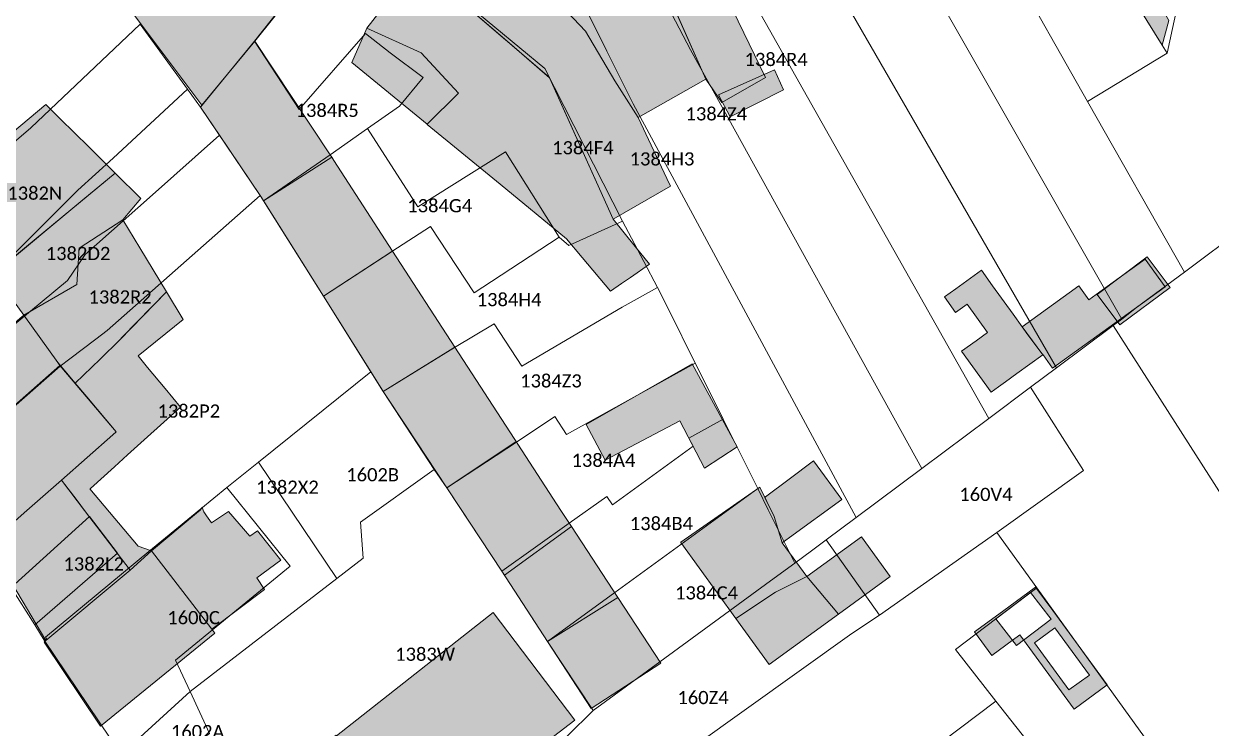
# Model space of a CAD drawing. Header units: metres. Extents: x 113120 to 240396, y 120329 to 242116.
# Drawn here: x 116475.3 to 116547.5, y 121661.8 to 121704.6 of the extents above; entities that cross this region are included whole.
import ezdxf

# ---------------------------------------------------------------- set-up
doc = ezdxf.new("R2010")
doc.units = ezdxf.units.M
doc.header["$LTSCALE"] = 3
for name, color, linetype, lineweight in [('Bpn_CaPa', 78, 'Continuous', 0), ('Bpn_ReBu', 4, 'Continuous', 0), ('Bpt_CaNu', 7, 'Continuous', 0), ('Hachure bâtiment', 11, 'Continuous', 0)]:
    doc.layers.add(name, color=color, linetype=linetype, lineweight=lineweight)
doc.styles.add('Legend', font='')
doc.styles.get('Legend').set_extended_font_data('Calibri')

msp = doc.modelspace()

# ---------------------------------------------------------------- hatches: boundary and pattern name
at = {"layer": 'Hachure bâtiment'}
h = msp.add_hatch(color=256, dxfattribs=at)
h.dxf.hatch_style = 1
h.paths.add_polyline_path([(116504.979, 121715.491), (116506.562, 121717.495), (116507.186, 121718.283), (116507.964, 121719.268), (116508.614, 121718.743), (116514.036, 121714.365), (116515.919, 121712.845), (116517.716, 121710.454), (116516.403, 121709.477), (116516.474, 121709.331), (116518.379, 121705.396), (116520.359, 121701.308), (116517.717, 121699.772), (116516.739, 121701.201), (116513.894, 121707.609), (116513.116, 121709.361)])
h = msp.add_hatch(color=256, dxfattribs=at)
h.dxf.hatch_style = 1
h.paths.add_polyline_path([(116496.417, 121712.351), (116489.317, 121703.501), (116486.115, 121699.62), (116482.393, 121704.558), (116481.117, 121706.251), (116485.229, 121710.131), (116486.967, 121708.701), (116492.523, 121715.473)])
h = msp.add_hatch(color=256, dxfattribs=at)
h.dxf.hatch_style = 1
h.paths.add_polyline_path([(116512.633, 121698.864), (116511.213, 121701.09), (116509.421, 121704.114), (116502.104, 121711.854), (116504.979, 121715.491), (116513.116, 121709.361), (116516.739, 121701.201)])
h = msp.add_hatch(color=256, dxfattribs=at)
h.dxf.hatch_style = 1
h.paths.add_polyline_path([(116507.238, 121701.286), (116507.236, 121701.288), (116507.229, 121701.294), (116499.203, 121708.184), (116502.104, 121711.854), (116502.836, 121711.08), (116509.421, 121704.114), (116511.213, 121701.09), (116512.633, 121698.864), (116514.371, 121695.163), (116514.587, 121694.703), (116511.104, 121692.686)])
h = msp.add_hatch(color=256, dxfattribs=at)
h.dxf.hatch_style = 1
h.paths.add_polyline_path([(116499.809, 121698.451), (116499.803, 121698.456), (116501.712, 121700.349), (116499.426, 121702.802), (116496.127, 121704.292), (116497.004, 121705.401), (116499.203, 121708.184), (116504.774, 121703.402), (116504.783, 121703.394), (116507.238, 121701.286), (116508.373, 121698.761), (116511.104, 121692.686), (116512.443, 121691.029), (116513.313, 121689.952), (116512.149, 121689.152), (116511.616, 121688.785), (116510.943, 121688.323), (116509.223, 121690.371), (116508.267, 121691.508), (116504.228, 121694.824)])
h = msp.add_hatch(color=256, dxfattribs=at)
h.dxf.hatch_style = 1
h.paths.add_polyline_path([(116544.867, 121704.768), (116544.467, 121703.268), (116543.067, 121705.501), (116544.167, 121706.051)])
h = msp.add_hatch(color=256, dxfattribs=at)
h.dxf.hatch_style = 1
h.paths.add_polyline_path([(116496.127, 121704.292), (116499.426, 121702.802), (116501.712, 121700.349), (116499.803, 121698.455), (116495.229, 121702.21)])
h = msp.add_hatch(color=256, dxfattribs=at)
h.dxf.hatch_style = 1
h.paths.add_polyline_path([(116493.9, 121696.601), (116493.998, 121696.45), (116489.862, 121693.815), (116489.736, 121694.002), (116489.648, 121694.132), (116486.017, 121699.501), (116486.115, 121699.62), (116489.317, 121703.501)])
h = msp.add_hatch(color=256, dxfattribs=at)
h.dxf.hatch_style = 1
h.paths.add_polyline_path([(116521.45, 121700.551), (116518.217, 121698.901), (116517.5, 121700.251), (116520.9, 121701.768)])
h = msp.add_hatch(color=256, dxfattribs=at)
h.dxf.hatch_style = 1
h.paths.add_polyline_path([(116470.921, 121694.888), (116476.629, 121699.662), (116477.503, 121698.796), (116479.235, 121697.078), (116480.83, 121695.495), (116475.458, 121691.04), (116474.01, 121689.839), (116473.475, 121689.395), (116470.517, 121693.534), (116468.017, 121691.651), (116467.658, 121692.158), (116466.6, 121693.651), (116467.004, 121693.923), (116469.187, 121695.395), (116470.195, 121696.075), (116470.226, 121696.025)])
h = msp.add_hatch(color=256, dxfattribs=at)
h.dxf.hatch_style = 1
h.paths.add_polyline_path([(116494.121, 121696.261), (116497.698, 121690.75), (116493.499, 121688.017), (116489.942, 121693.688), (116489.862, 121693.815), (116493.998, 121696.45)])
h = msp.add_hatch(color=256, dxfattribs=at)
h.dxf.hatch_style = 1
h.paths.add_polyline_path([(116482.396, 121693.943), (116481.295, 121692.656), (116478.657, 121690.935), (116478.502, 121688.727), (116475.282, 121686.867), (116474.668, 121687.725), (116473.475, 121689.395), (116478.864, 121693.864), (116480.831, 121695.496)])
h = msp.add_hatch(color=256, dxfattribs=at)
h.dxf.hatch_style = 1
h.paths.add_polyline_path([(116478.397, 121682.743), (116478.105, 121683.088), (116477.345, 121683.986), (116475.282, 121686.867), (116478.502, 121688.727), (116478.657, 121690.935), (116481.295, 121692.656), (116482.337, 121690.944), (116483.961, 121688.276), (116481.112, 121685.372), (116479.926, 121684.188)])
h = msp.add_hatch(color=256, dxfattribs=at)
h.dxf.hatch_style = 1
h.paths.add_polyline_path([(116501.483, 121684.918), (116497.13, 121682.232), (116497.01, 121682.423), (116493.499, 121688.017), (116497.698, 121690.75)], flags=17)
h = msp.add_hatch(color=256, dxfattribs=at)
h.dxf.hatch_style = 1
h.paths.add_polyline_path([(116540.01, 121687.799), (116541.343, 121688.759), (116543.432, 121690.263), (116544.646, 121688.577), (116542.403, 121686.962), (116541.224, 121686.113), (116537.808, 121683.654), (116537.23, 121684.456), (116537.22, 121684.448), (116536.572, 121685.324), (116536.31, 121685.678), (116535.955, 121686.158), (116539.404, 121688.641)])
h = msp.add_hatch(color=256, dxfattribs=at)
h.dxf.hatch_style = 1
h.paths.add_polyline_path([(116544.95, 121688.551), (116541.9, 121686.268), (116540.517, 121688.118), (116543.567, 121690.401)])
h = msp.add_hatch(color=256, dxfattribs=at)
h.dxf.hatch_style = 1
h.paths.add_polyline_path([(116531.929, 121688.472), (116533.483, 121689.591), (116534.166, 121688.642), (116535.405, 121686.922), (116535.955, 121686.158), (116537.22, 121684.448), (116535.643, 121683.313), (116534.95, 121682.814), (116534.521, 121682.505), (116534.072, 121682.182), (116532.28, 121684.672), (116533.158, 121685.304), (116533.851, 121685.803), (116532.612, 121687.523), (116531.919, 121687.025), (116531.236, 121687.973)])
h = msp.add_hatch(color=256, dxfattribs=at)
h.dxf.hatch_style = 1
h.paths.add_polyline_path([(116481.749, 121671.386), (116480.371, 121673.187), (116478.983, 121675.001), (116478.521, 121675.604), (116477.567, 121676.85), (116480.697, 121679.605), (116480.9, 121679.784), (116479.114, 121681.895), (116478.397, 121682.743), (116479.926, 121684.188), (116481.112, 121685.372), (116481.278, 121685.541), (116483.961, 121688.276), (116484.978, 121686.605), (116482.226, 121684.394), (116482.808, 121683.69), (116483.874, 121682.401), (116484.802, 121681.279), (116481.594, 121678.381), (116480.793, 121677.657), (116479.337, 121676.342), (116479.298, 121676.307), (116481.357, 121673.872), (116482.242, 121672.825), (116483.042, 121672.559)], flags=17)
h = msp.add_hatch(color=256, dxfattribs=at)
h.dxf.hatch_style = 1
h.paths.add_polyline_path([(116477.345, 121683.986), (116477.476, 121683.803), (116470.064, 121677.281), (116469.936, 121677.467), (116467.794, 121680.579), (116475.282, 121686.867)], flags=17)
h = msp.add_hatch(color=256, dxfattribs=at)
h.dxf.hatch_style = 1
h.paths.add_polyline_path([(116505.083, 121679.372), (116505.206, 121679.183), (116500.991, 121676.378), (116498.515, 121680.132), (116497.213, 121682.107), (116497.13, 121682.232), (116501.483, 121684.918)], flags=17)
h = msp.add_hatch(color=256, dxfattribs=at)
h.dxf.hatch_style = 1
h.paths.add_polyline_path([(116477.6, 121683.657), (116480.9, 121679.784), (116480.697, 121679.605), (116477.567, 121676.85), (116475.467, 121675.001), (116473.136, 121672.947), (116472.933, 121672.768), (116471.517, 121675.001), (116470.145, 121677.154), (116470.064, 121677.281), (116477.476, 121683.803)], flags=17)
h = msp.add_hatch(color=256, dxfattribs=at)
h.dxf.hatch_style = 1
h.paths.add_polyline_path([(116518.649, 121678.868), (116516.65, 121677.568), (116515.15, 121680.451), (116510.617, 121678.051), (116509.467, 121680.218), (116515.9, 121683.901)])
h = msp.add_hatch(color=256, dxfattribs=at)
h.dxf.hatch_style = 1
h.paths.add_polyline_path([(116505.311, 121679.022), (116507.933, 121675.001), (116508.566, 121674.033), (116504.506, 121671.066), (116504.382, 121671.254), (116503.003, 121673.336), (116501.9, 121675.001), (116500.991, 121676.378), (116505.206, 121679.183)], flags=17)
h = msp.add_hatch(color=256, dxfattribs=at)
h.dxf.hatch_style = 1
h.paths.add_polyline_path([(116524.998, 121675.664), (116521.812, 121673.351), (116521.601, 121673.198), (116521.384, 121673.041), (116520.898, 121674.645), (116520.326, 121675.794), (116520.365, 121675.823), (116521.795, 121676.899), (116523.287, 121678.022)])
h = msp.add_hatch(color=256, dxfattribs=at)
h.dxf.hatch_style = 1
h.paths.add_polyline_path([(116478.983, 121675.001), (116481.749, 121671.386), (116476.634, 121667.099), (116473.136, 121672.947), (116475.467, 121675.001), (116477.567, 121676.85)], flags=17)
h = msp.add_hatch(color=256, dxfattribs=at)
h.dxf.hatch_style = 1
h.paths.add_polyline_path([(116515.226, 121673.074), (116520.012, 121676.426), (116520.898, 121674.645), (116521.384, 121673.041), (116522.871, 121670.991), (116520.98, 121670.036), (116518.563, 121668.447), (116515.212, 121673.065)])
h = msp.add_hatch(color=256, dxfattribs=at)
h.dxf.hatch_style = 1
h.paths.add_polyline_path([(116486.225, 121674.925), (116486.398, 121674.679), (116486.7, 121674.251), (116487.733, 121674.934), (116489.017, 121673.451), (116489.483, 121673.768), (116490.9, 121671.984), (116489.45, 121670.901), (116489.917, 121670.201), (116486.72, 121667.786), (116483.042, 121672.559), (116485.774, 121674.84), (116485.974, 121675.001), (116486.122, 121675.192)], flags=17)
h = msp.add_hatch(color=256, dxfattribs=at)
h.dxf.hatch_style = 1
h.paths.add_polyline_path([(116511.394, 121669.714), (116507.119, 121667.052), (116504.611, 121670.905), (116504.506, 121671.066), (116508.566, 121674.033)], flags=17)
h = msp.add_hatch(color=256, dxfattribs=at)
h.dxf.hatch_style = 1
h.paths.add_polyline_path([(116522.871, 121670.991), (116526.188, 121673.398), (116527.941, 121670.984), (116524.8, 121668.704)])
h = msp.add_hatch(color=256, dxfattribs=at)
h.dxf.hatch_style = 1
h.paths.add_polyline_path([(116486.72, 121667.786), (116486.9, 121667.551), (116479.95, 121661.901), (116476.517, 121667.001), (116476.634, 121667.099), (116481.749, 121671.386), (116483.042, 121672.559)], flags=17)
h = msp.add_hatch(color=256, dxfattribs=at)
h.dxf.hatch_style = 1
h.paths.add_polyline_path([(116522.871, 121670.991), (116524.8, 121668.704), (116524.798, 121668.702), (116520.593, 121665.651), (116518.563, 121668.447), (116520.98, 121670.036)])
h = msp.add_hatch(color=256, dxfattribs=at)
h.dxf.hatch_style = 1
h.paths.add_polyline_path([(116537.717, 121668.401), (116535.617, 121666.801), (116534.367, 121668.418), (116536.467, 121670.018)], flags=16)
h.paths.add_polyline_path([(116540.05, 121665.001), (116538.8, 121664.101), (116536.717, 121666.968), (116537.95, 121667.868)], flags=16)
h.paths.add_polyline_path([(116534.772, 121668.875), (116536.779, 121670.346), (116537.825, 121668.918), (116541.131, 121664.406), (116539.124, 121662.936), (116535.817, 121667.448), (116534.11, 121666.198), (116533.065, 121667.624)])
h = msp.add_hatch(color=256, dxfattribs=at)
h.dxf.hatch_style = 1
h.paths.add_polyline_path([(116514, 121665.734), (116509.767, 121662.984), (116507.119, 121667.052), (116511.394, 121669.714)], flags=17)
h = msp.add_hatch(color=256, dxfattribs=at)
h.dxf.hatch_style = 1
h.paths.add_polyline_path([(116508.767, 121662.268), (116499.167, 121654.918), (116494.299, 121661.309), (116503.817, 121668.801)], flags=17)

# ---------------------------------------------------------------- linework, layer by layer
at = {"layer": 'Bpn_CaPa'}
for points in [[(116551.061, 121735.882), (116546.442, 121710.465), (116544.779, 121702.779), (116544.467, 121703.267), (116543.067, 121705.5), (116539.543, 121710.997), (116541.567, 121719.747), (116542.285, 121724.055), (116542.7, 121726.485), (116544.796, 121737.202), (116551.061, 121735.882)], [(116516.937, 121732.122), (116520.204, 121736.185), (116520.521, 121735.902), (116526.505, 121730.559), (116528.308, 121728.949), (116531.1, 121724.25), (116532.3, 121722.217), (116534.309, 121719.18), (116539.543, 121710.997), (116543.067, 121705.5), (116544.467, 121703.267), (116544.779, 121702.779), (116539.93, 121699.847), (116530.247, 121716.939), (116526.762, 121723.163), (116525.454, 121725.498), (116517.867, 121731.451), (116516.937, 121732.122)], [(116551.061, 121735.882), (116557.224, 121734.583), (116552.95, 121715.667), (116548.25, 121696.617), (116550.567, 121693.017), (116549.444, 121692.179), (116545.827, 121689.478), (116539.93, 121699.847), (116544.779, 121702.779), (116546.442, 121710.465), (116551.061, 121735.882)], [(116516.937, 121732.122), (116517.867, 121731.451), (116525.454, 121725.498), (116526.762, 121723.163), (116530.247, 121716.939), (116539.93, 121699.847), (116545.827, 121689.478), (116542.913, 121687.326), (116542.015, 121686.628), (116526.667, 121713.5), (116522.345, 121721.349), (116514.644, 121727.393), (116513.719, 121728.119), (116516.937, 121732.122)], [(116538.039, 121683.664), (116525.65, 121705.117), (116522.566, 121711.182), (116520.462, 121715.313), (116519.43, 121717.346), (116511.457, 121723.379), (116510.494, 121724.107), (116513.719, 121728.119), (116514.644, 121727.393), (116522.345, 121721.349), (116526.667, 121713.5), (116542.015, 121686.628), (116541.487, 121686.232), (116538.039, 121683.664)], [(116538.039, 121683.664), (116536.477, 121682.497), (116533.931, 121680.595), (116517.15, 121710.35), (116514.995, 121713.661), (116508.291, 121719.393), (116507.357, 121720.205), (116510.494, 121724.107), (116511.457, 121723.379), (116519.43, 121717.346), (116520.462, 121715.313), (116522.566, 121711.182), (116525.65, 121705.117), (116538.039, 121683.664)], [(116507.357, 121720.205), (116508.291, 121719.393), (116514.995, 121713.661), (116517.15, 121710.35), (116533.931, 121680.595), (116529.857, 121677.555), (116517.291, 121700.313), (116515.807, 121702.969), (116512.169, 121709.933), (116505.235, 121715.545), (116504.246, 121716.336), (116507.357, 121720.205)], [(116529.857, 121677.555), (116525.869, 121674.578), (116512.322, 121699.706), (116511.103, 121702.137), (116510.719, 121702.903), (116509.536, 121705.26), (116502.139, 121711.646), (116501.145, 121712.478), (116504.246, 121716.336), (116505.235, 121715.545), (116512.169, 121709.933), (116515.807, 121702.969), (116517.291, 121700.313), (116529.857, 121677.555)], [(116485.229, 121700.586), (116482.362, 121704.536), (116475.717, 121698.25), (116468.017, 121691.65), (116463.137, 121687.427), (116456.323, 121697.148), (116460.839, 121701.089), (116465.567, 121705.4), (116469.367, 121708.667), (116471.934, 121710.884), (116475.983, 121714.483), (116477.125, 121712.593), (116479.417, 121715.05), (116485.25, 121710.15), (116486.967, 121708.7), (116490.861, 121705.467), (116489.31, 121703.509), (116486.017, 121699.5), (116485.229, 121700.586)], [(116513.797, 121688.549), (116512.97, 121690.125), (116511.667, 121692.567), (116506.944, 121701.853), (116499.353, 121708.137), (116498.337, 121708.986), (116501.145, 121712.478), (116502.139, 121711.646), (116509.536, 121705.26), (116510.719, 121702.903), (116511.103, 121702.137), (116512.322, 121699.706), (116525.869, 121674.578), (116524.055, 121673.226), (116523.153, 121672.554), (116522.15, 121671.8), (116520.532, 121675.036), (116519.893, 121676.333), (116518.635, 121678.85), (116517.79, 121680.547), (116516.773, 121682.588), (116516.093, 121683.958), (116514.493, 121687.184), (116513.797, 121688.549)], [(116485.229, 121700.586), (116480.708, 121696.391), (116478.563, 121694.456), (116473.476, 121689.394), (116466.069, 121683.193), (116463.137, 121687.427), (116468.017, 121691.65), (116475.717, 121698.25), (116482.362, 121704.536), (116485.229, 121700.586)], [(116486.017, 121699.5), (116489.31, 121703.509), (116492.026, 121699.353), (116496.052, 121703.973), (116497.556, 121702.796), (116499.559, 121701.294), (116498.126, 121699.548), (116496.172, 121698.193), (116493.9, 121696.6), (116489.862, 121693.814), (116489.65, 121694.133), (116487.171, 121697.795), (116486.017, 121699.5)], [(116467.849, 121680.624), (116466.069, 121683.193), (116473.476, 121689.394), (116478.563, 121694.456), (116480.708, 121696.391), (116485.229, 121700.586), (116486.017, 121699.5), (116487.171, 121697.795), (116482.915, 121694.014), (116479.017, 121690.55), (116477.941, 121688.97), (116467.849, 121680.624)], [(116489.862, 121693.814), (116493.9, 121696.6), (116496.172, 121698.193), (116499.235, 121693.438), (116504.57, 121696.774), (116507.818, 121691.601), (116503.7, 121688.9), (116502.65, 121688.211), (116500.009, 121692.253), (116497.662, 121690.726), (116493.5, 121688.016), (116489.862, 121693.814)], [(116467.849, 121680.624), (116477.941, 121688.97), (116479.017, 121690.55), (116482.915, 121694.014), (116487.171, 121697.795), (116489.65, 121694.133), (116480.361, 121685.938), (116479.656, 121685.403), (116478.081, 121684.209), (116477.504, 121683.771), (116470.132, 121677.326), (116467.849, 121680.624)], [(116474.522, 121670.33), (116472.972, 121672.801), (116470.132, 121677.326), (116477.504, 121683.771), (116478.081, 121684.209), (116479.656, 121685.403), (116480.361, 121685.938), (116489.65, 121694.133), (116489.862, 121693.814), (116493.5, 121688.016), (116496.382, 121683.422), (116489.548, 121677.933), (116487.631, 121676.394), (116482.891, 121672.519), (116476.601, 121667.299), (116476.661, 121667.219), (116476.531, 121667.129), (116475.946, 121668.06), (116480.971, 121672.402), (116479.269, 121674.626), (116474.522, 121670.33)], [(116497.13, 121682.231), (116496.382, 121683.422), (116493.5, 121688.016), (116497.662, 121690.726), (116500.009, 121692.253), (116502.65, 121688.211), (116503.7, 121688.9), (116507.818, 121691.601), (116508.417, 121691.1), (116511.667, 121692.567), (116512.97, 121690.125), (116513.797, 121688.549), (116511.65, 121687.35), (116505.558, 121683.759), (116503.871, 121686.341), (116501.465, 121684.905), (116497.13, 121682.231)], [(116581.794, 121646.503), (116578.768, 121642.743), (116575.469, 121638.622), (116571.65, 121641.85), (116567.85, 121645.15), (116563.167, 121652.35), (116541.487, 121686.232), (116542.015, 121686.628), (116542.913, 121687.326), (116545.827, 121689.478), (116549.444, 121692.179), (116570.153, 121659.672), (116571.425, 121657.692), (116572.792, 121655.562), (116574.505, 121652.892), (116581.794, 121646.503)], [(116497.13, 121682.231), (116501.465, 121684.905), (116503.871, 121686.341), (116505.558, 121683.759), (116511.65, 121687.35), (116513.797, 121688.549), (116514.493, 121687.184), (116516.093, 121683.958), (116508.265, 121679.615), (116507.554, 121680.704), (116505.229, 121679.147), (116500.992, 121676.377), (116500.221, 121677.489), (116497.13, 121682.231)], [(116538.039, 121683.664), (116541.487, 121686.232), (116563.167, 121652.35), (116567.85, 121645.15), (116571.65, 121641.85), (116575.469, 121638.622), (116572.223, 121634.567), (116568.958, 121630.55), (116561.017, 121636.5), (116557.367, 121641.85), (116536.846, 121670.306), (116534.42, 121673.67), (116539.696, 121677.425), (116536.477, 121682.497), (116538.039, 121683.664)], [(116504.335, 121671.324), (116500.992, 121676.377), (116505.229, 121679.147), (116507.554, 121680.704), (116508.265, 121679.615), (116516.093, 121683.958), (116516.773, 121682.588), (116517.79, 121680.547), (116515.707, 121679.397), (116515.963, 121678.901), (116511.055, 121675.346), (116510.727, 121675.848), (116508.438, 121674.228), (116504.335, 121671.324)], [(116494.305, 121670.863), (116489.548, 121677.933), (116496.382, 121683.422), (116497.13, 121682.231), (116500.221, 121677.489), (116495.741, 121674.292), (116495.911, 121672.099), (116494.305, 121670.863)], [(116533.931, 121680.595), (116536.477, 121682.497), (116539.696, 121677.425), (116534.42, 121673.67), (116527.293, 121668.639), (116524.055, 121673.226), (116525.869, 121674.578), (116529.857, 121677.555), (116533.931, 121680.595)], [(116504.335, 121671.324), (116508.438, 121674.228), (116510.727, 121675.848), (116511.055, 121675.346), (116515.963, 121678.901), (116515.707, 121679.397), (116517.79, 121680.547), (116518.635, 121678.85), (116519.893, 121676.333), (116511.196, 121670.017), (116507.119, 121667.051), (116504.335, 121671.324)], [(116494.305, 121670.863), (116485.388, 121663.998), (116484.501, 121665.919), (116491.481, 121671.619), (116487.631, 121676.394), (116489.548, 121677.933), (116494.305, 121670.863)], [(116485.131, 121654.412), (116482.45, 121658.331), (116486.561, 121661.459), (116485.388, 121663.998), (116494.305, 121670.863), (116495.911, 121672.099), (116495.741, 121674.292), (116500.221, 121677.489), (116500.992, 121676.377), (116504.335, 121671.324), (116507.119, 121667.051), (116509.885, 121662.844), (116506.773, 121659.768), (116503.097, 121656.935), (116499.561, 121654.232), (116499.075, 121654.861), (116494.267, 121661.35), (116485.131, 121654.412)], [(116485.388, 121663.998), (116481.2, 121660.188), (116476.531, 121667.129), (116476.661, 121667.219), (116476.601, 121667.299), (116482.891, 121672.519), (116487.631, 121676.394), (116491.481, 121671.619), (116484.501, 121665.919), (116485.388, 121663.998)], [(116509.885, 121662.844), (116507.119, 121667.051), (116511.196, 121670.017), (116519.893, 121676.333), (116520.532, 121675.036), (116522.15, 121671.8), (116520.67, 121670.719), (116513.949, 121665.811), (116509.885, 121662.844)], [(116474.522, 121670.33), (116479.269, 121674.626), (116480.971, 121672.402), (116475.946, 121668.06), (116474.522, 121670.33)], [(116534.367, 121663.417), (116515.86, 121649.476), (116505.018, 121641.9), (116496.959, 121636.545), (116496.198, 121636.039), (116491.89, 121642.567), (116492.67, 121643.165), (116502.402, 121650.625), (116505.841, 121653.236), (116509.491, 121656.006), (116509.6, 121656.09), (116525.611, 121667.523), (116527.293, 121668.639), (116534.42, 121673.67), (116536.846, 121670.306), (116531.9, 121666.567), (116534.367, 121663.417)], [(116503.097, 121656.935), (116506.773, 121659.768), (116509.885, 121662.844), (116513.949, 121665.811), (116520.67, 121670.719), (116522.15, 121671.8), (116523.153, 121672.554), (116524.055, 121673.226), (116527.293, 121668.639), (116525.611, 121667.523), (116509.6, 121656.09), (116509.491, 121656.006), (116505.841, 121653.236), (116503.097, 121656.935)], [(116536.867, 121660.233), (116534.367, 121663.417), (116531.9, 121666.567), (116536.846, 121670.306), (116557.367, 121641.85), (116561.017, 121636.5), (116568.958, 121630.55), (116565.99, 121626.898), (116558.168, 121632.932), (116554.652, 121637.53), (116552.1, 121640.867), (116540.379, 121655.756), (116536.867, 121660.233)], [(116481.2, 121660.188), (116485.388, 121663.998), (116486.561, 121661.459), (116482.45, 121658.331), (116481.2, 121660.188)], [(116536.867, 121660.233), (116509.204, 121639.595), (116507.45, 121638.4), (116499.495, 121632.849), (116498.68, 121632.28), (116496.198, 121636.039), (116496.959, 121636.545), (116505.018, 121641.9), (116515.86, 121649.476), (116534.367, 121663.417), (116536.867, 121660.233)]]:
    msp.add_lwpolyline(points, close=True, dxfattribs=at)
msp.add_lwpolyline([(116499.353, 121708.137), (116506.944, 121701.853), (116511.667, 121692.567), (116508.417, 121691.1), (116507.818, 121691.601), (116504.57, 121696.774), (116499.235, 121693.438), (116496.172, 121698.193), (116498.126, 121699.548), (116499.559, 121701.294), (116497.556, 121702.796), (116496.052, 121703.973), (116492.026, 121699.353), (116489.31, 121703.509), (116490.861, 121705.467)], dxfattribs=at)
at = {"layer": 'Bpn_ReBu'}
for points in [[(116504.979, 121715.491), (116506.562, 121717.495), (116507.186, 121718.283), (116507.964, 121719.268), (116508.614, 121718.743), (116514.036, 121714.365), (116515.919, 121712.845), (116517.716, 121710.454), (116516.403, 121709.477), (116516.474, 121709.331), (116518.379, 121705.396), (116520.359, 121701.308), (116517.717, 121699.772), (116516.739, 121701.201), (116513.894, 121707.609), (116513.116, 121709.361), (116504.979, 121715.491)], [(116496.417, 121712.351), (116489.317, 121703.501), (116486.115, 121699.62), (116482.393, 121704.558), (116481.117, 121706.251), (116485.229, 121710.131), (116486.967, 121708.701), (116492.523, 121715.473), (116496.417, 121712.351)], [(116512.633, 121698.864), (116511.213, 121701.09), (116509.421, 121704.114), (116502.104, 121711.854), (116504.979, 121715.491), (116513.116, 121709.361), (116516.739, 121701.201), (116512.633, 121698.864)], [(116507.238, 121701.286), (116507.236, 121701.288), (116507.229, 121701.294), (116499.203, 121708.184), (116502.104, 121711.854), (116502.836, 121711.08), (116509.421, 121704.114), (116511.213, 121701.09), (116512.633, 121698.864), (116514.371, 121695.163), (116514.587, 121694.703), (116511.104, 121692.686), (116507.238, 121701.286)], [(116499.809, 121698.451), (116499.803, 121698.456), (116501.712, 121700.349), (116499.426, 121702.802), (116496.127, 121704.292), (116497.004, 121705.401), (116499.203, 121708.184), (116504.774, 121703.402), (116504.783, 121703.394), (116507.238, 121701.286), (116508.373, 121698.761), (116511.104, 121692.686), (116512.443, 121691.029), (116513.313, 121689.952), (116512.149, 121689.152), (116511.616, 121688.785), (116510.943, 121688.323), (116509.223, 121690.371), (116508.267, 121691.508), (116504.228, 121694.824), (116499.809, 121698.451)], [(116544.867, 121704.768), (116544.467, 121703.268), (116543.067, 121705.501), (116544.167, 121706.051), (116544.867, 121704.768)], [(116496.127, 121704.292), (116499.426, 121702.802), (116501.712, 121700.349), (116499.803, 121698.455), (116495.229, 121702.21), (116496.127, 121704.292)], [(116493.9, 121696.601), (116493.998, 121696.45), (116489.862, 121693.815), (116489.736, 121694.002), (116489.648, 121694.132), (116486.017, 121699.501), (116486.115, 121699.62), (116489.317, 121703.501), (116493.9, 121696.601)], [(116521.45, 121700.551), (116518.217, 121698.901), (116517.5, 121700.251), (116520.9, 121701.768), (116521.45, 121700.551)], [(116470.921, 121694.888), (116476.629, 121699.662), (116477.503, 121698.796), (116479.235, 121697.078), (116480.83, 121695.495), (116475.458, 121691.04), (116474.01, 121689.839), (116473.475, 121689.395), (116470.517, 121693.534), (116468.017, 121691.651), (116467.658, 121692.158), (116466.6, 121693.651), (116467.004, 121693.923), (116469.187, 121695.395), (116470.195, 121696.075), (116470.226, 121696.025), (116470.921, 121694.888)], [(116494.121, 121696.261), (116497.698, 121690.75), (116493.499, 121688.017), (116489.942, 121693.688), (116489.862, 121693.815), (116493.998, 121696.45), (116494.121, 121696.261)], [(116482.396, 121693.943), (116481.295, 121692.656), (116478.657, 121690.935), (116478.502, 121688.727), (116475.282, 121686.867), (116474.668, 121687.725), (116473.475, 121689.395), (116478.864, 121693.864), (116480.831, 121695.496), (116482.396, 121693.943)], [(116478.397, 121682.743), (116478.105, 121683.088), (116477.345, 121683.986), (116475.282, 121686.867), (116478.502, 121688.727), (116478.657, 121690.935), (116481.295, 121692.656), (116482.337, 121690.944), (116483.961, 121688.276), (116481.112, 121685.372), (116479.926, 121684.188), (116478.397, 121682.743)], [(116501.483, 121684.918), (116497.13, 121682.232), (116497.01, 121682.423), (116493.499, 121688.017), (116497.698, 121690.75), (116501.483, 121684.918)], [(116540.01, 121687.799), (116541.343, 121688.759), (116543.432, 121690.263), (116544.646, 121688.577), (116542.403, 121686.962), (116541.224, 121686.113), (116537.808, 121683.654), (116537.23, 121684.456), (116537.22, 121684.448), (116536.572, 121685.324), (116536.31, 121685.678), (116535.955, 121686.158), (116539.404, 121688.641), (116540.01, 121687.799)], [(116544.95, 121688.551), (116541.9, 121686.268), (116540.517, 121688.118), (116543.567, 121690.401), (116544.95, 121688.551)], [(116531.929, 121688.472), (116533.483, 121689.591), (116534.166, 121688.642), (116535.405, 121686.922), (116535.955, 121686.158), (116537.22, 121684.448), (116535.643, 121683.313), (116534.95, 121682.814), (116534.521, 121682.505), (116534.072, 121682.182), (116532.28, 121684.672), (116533.158, 121685.304), (116533.851, 121685.803), (116532.612, 121687.523), (116531.919, 121687.025), (116531.236, 121687.973), (116531.929, 121688.472)], [(116481.749, 121671.386), (116480.371, 121673.187), (116478.983, 121675.001), (116478.521, 121675.604), (116477.567, 121676.85), (116480.697, 121679.605), (116480.9, 121679.784), (116479.114, 121681.895), (116478.397, 121682.743), (116479.926, 121684.188), (116481.112, 121685.372), (116481.278, 121685.541), (116483.961, 121688.276), (116484.978, 121686.605), (116482.226, 121684.394), (116482.808, 121683.69), (116483.874, 121682.401), (116484.802, 121681.279), (116481.594, 121678.381), (116480.793, 121677.657), (116479.337, 121676.342), (116479.298, 121676.307), (116481.357, 121673.872), (116482.242, 121672.825), (116483.042, 121672.559), (116481.749, 121671.386)], [(116477.345, 121683.986), (116477.476, 121683.803), (116470.064, 121677.281), (116469.936, 121677.467), (116467.794, 121680.579), (116475.282, 121686.867), (116477.345, 121683.986)], [(116505.083, 121679.372), (116505.206, 121679.183), (116500.991, 121676.378), (116498.515, 121680.132), (116497.213, 121682.107), (116497.13, 121682.232), (116501.483, 121684.918), (116505.083, 121679.372)], [(116477.6, 121683.657), (116480.9, 121679.784), (116480.697, 121679.605), (116477.567, 121676.85), (116475.467, 121675.001), (116473.136, 121672.947), (116472.933, 121672.768), (116471.517, 121675.001), (116470.145, 121677.154), (116470.064, 121677.281), (116477.476, 121683.803), (116477.6, 121683.657)], [(116518.649, 121678.868), (116516.65, 121677.568), (116515.15, 121680.451), (116510.617, 121678.051), (116509.467, 121680.218), (116515.9, 121683.901), (116518.649, 121678.868)], [(116505.311, 121679.022), (116507.933, 121675.001), (116508.566, 121674.033), (116504.506, 121671.066), (116504.382, 121671.254), (116503.003, 121673.336), (116501.9, 121675.001), (116500.991, 121676.378), (116505.206, 121679.183), (116505.311, 121679.022)], [(116524.998, 121675.664), (116521.812, 121673.351), (116521.601, 121673.198), (116521.384, 121673.041), (116520.898, 121674.645), (116520.326, 121675.794), (116520.365, 121675.823), (116521.795, 121676.899), (116523.287, 121678.022), (116524.998, 121675.664)], [(116478.983, 121675.001), (116481.749, 121671.386), (116476.634, 121667.099), (116473.136, 121672.947), (116475.467, 121675.001), (116477.567, 121676.85), (116478.983, 121675.001)], [(116515.226, 121673.074), (116520.012, 121676.426), (116520.898, 121674.645), (116521.384, 121673.041), (116522.871, 121670.991), (116520.98, 121670.036), (116518.563, 121668.447), (116515.212, 121673.065), (116515.226, 121673.074)], [(116486.225, 121674.925), (116486.398, 121674.679), (116486.7, 121674.251), (116487.733, 121674.934), (116489.017, 121673.451), (116489.483, 121673.768), (116490.9, 121671.984), (116489.45, 121670.901), (116489.917, 121670.201), (116486.72, 121667.786), (116483.042, 121672.559), (116485.774, 121674.84), (116485.974, 121675.001), (116486.122, 121675.192), (116486.225, 121674.925)], [(116511.394, 121669.714), (116507.119, 121667.052), (116504.611, 121670.905), (116504.506, 121671.066), (116508.566, 121674.033), (116511.394, 121669.714)], [(116522.871, 121670.991), (116526.188, 121673.398), (116527.941, 121670.984), (116524.8, 121668.704), (116522.871, 121670.991)], [(116486.72, 121667.786), (116486.9, 121667.551), (116479.95, 121661.901), (116476.517, 121667.001), (116476.634, 121667.099), (116481.749, 121671.386), (116483.042, 121672.559), (116486.72, 121667.786)], [(116522.871, 121670.991), (116524.8, 121668.704), (116524.798, 121668.702), (116520.593, 121665.651), (116518.563, 121668.447), (116520.98, 121670.036), (116522.871, 121670.991)], [(116534.772, 121668.875), (116536.779, 121670.346), (116537.825, 121668.918), (116541.131, 121664.406), (116539.124, 121662.936), (116535.817, 121667.448), (116534.11, 121666.198), (116533.065, 121667.624), (116534.772, 121668.875)], [(116537.717, 121668.401), (116535.617, 121666.801), (116534.367, 121668.418), (116536.467, 121670.018), (116537.717, 121668.401)], [(116514, 121665.734), (116509.767, 121662.984), (116507.119, 121667.052), (116511.394, 121669.714), (116514, 121665.734)], [(116508.767, 121662.268), (116499.167, 121654.918), (116494.299, 121661.309), (116503.817, 121668.801), (116508.767, 121662.268)], [(116540.05, 121665.001), (116538.8, 121664.101), (116536.717, 121666.968), (116537.95, 121667.868), (116540.05, 121665.001)]]:
    msp.add_lwpolyline(points, close=True, dxfattribs=at)

# ---------------------------------------------------------------- texts
at = {"layer": 'Bpt_CaNu', "char_height": 0.8, "attachment_point": 7, "style": 'Legend'}
for s, insert in [('1384R4', (116519.089, 121701.985)), ('1384R5', (116491.805, 121698.894)), ('1384Z4', (116515.501, 121698.682)), ('1384F4', (116507.394, 121696.623)), ('1384H3', (116512.104, 121695.945)), ('1382N', (116474.285, 121693.865)), ('1384G4', (116498.591, 121693.104)), ('1382D2', (116476.62, 121690.2)), ('1382R2', (116479.218, 121687.561)), ('1384H4', (116502.811, 121687.399)), ('1384Z3', (116505.453, 121682.463)), ('1382P2', (116483.41, 121680.631)), ('1384A4', (116508.575, 121677.641)), ('1602B', (116494.884, 121676.764)), ('1382X2', (116489.404, 121676.007)), ('160V4', (116532.141, 121675.568)), ('1384B4', (116512.117, 121673.799)), ('1382L2', (116477.693, 121671.343)), ('1384C4', (116514.864, 121669.588)), ('1600C', (116484.006, 121668.085)), ('1383W', (116497.856, 121665.861)), ('160Z4', (116515.009, 121663.231)), ('1602A', (116484.224, 121661.164))]:
    msp.add_mtext(s, dxfattribs=dict(at, insert=insert))

doc.saveas('drawing.dxf')
